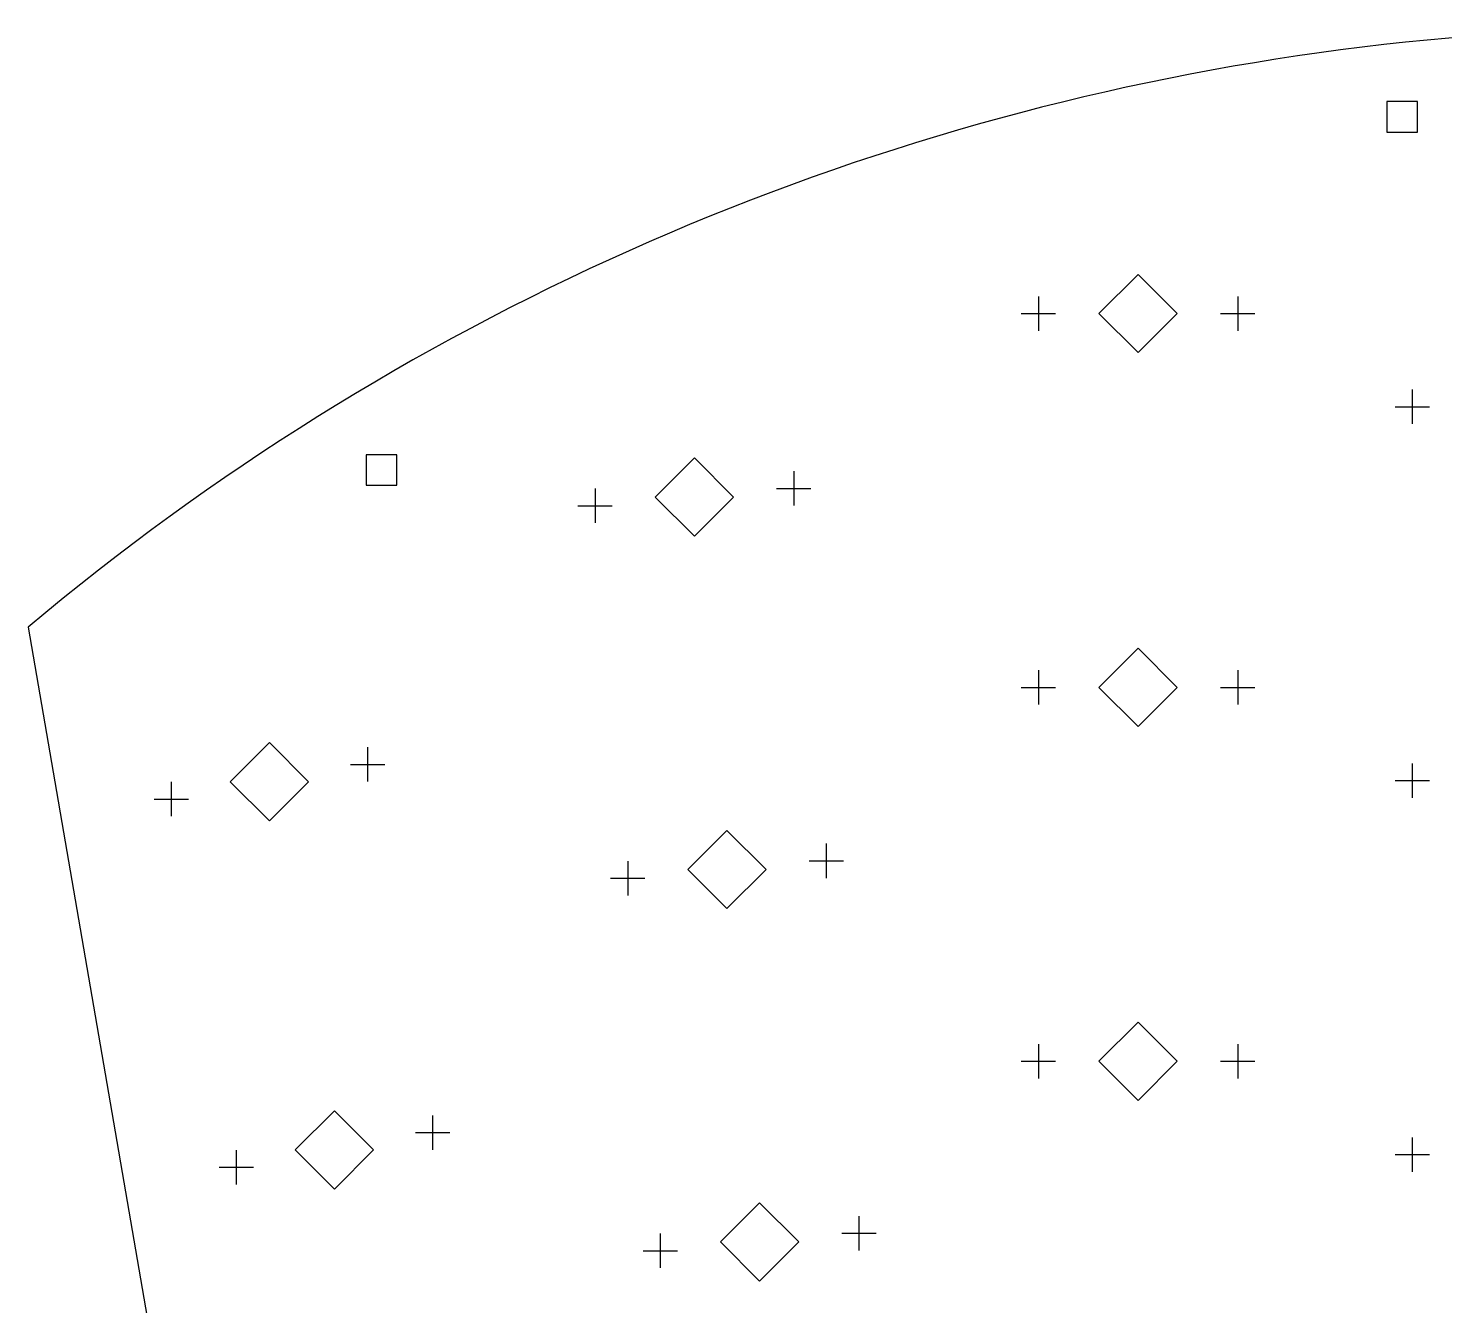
# Model space of a CAD drawing. Extents: x 1.3 to 13.6, y -7 to -2.1.
# Drawn here: x 1.403 to 4.245, y -4.617 to -2.055 of the extents above; entities that cross this region are included whole.
import ezdxf

# ---------------------------------------------------------------- set-up
doc = ezdxf.new("R2010")
doc.units = 0
doc.header["$MEASUREMENT"] = 0
doc.layers.add('BLACK', color=7, linetype='CONTINUOUS')

msp = doc.modelspace()

# ---------------------------------------------------------------- linework, layer by layer
at = {"layer": 'BLACK', "linetype": 'CONTINUOUS'}
for p, q in [((4.18989, -2.20175), (4.12865, -2.20175)), ((4.12865, -2.20175), (4.12865, -2.263)), ((4.18989, -2.263), (4.18989, -2.20175)), ((4.12865, -2.263), (4.18989, -2.263)), ((3.62974, -2.54856), (3.55124, -2.62706)), ((3.70824, -2.62706), (3.62974, -2.54856)), ((3.42974, -2.59261), (3.42974, -2.66151)), ((3.82974, -2.59261), (3.82974, -2.66151)), ((3.3953, -2.62706), (3.46419, -2.62706)), ((3.55124, -2.62706), (3.62974, -2.70556)), ((3.62974, -2.70556), (3.70824, -2.62706)), ((3.7953, -2.62706), (3.86419, -2.62706)), ((4.17974, -2.77962), (4.17974, -2.84852)), ((4.1453, -2.81407), (4.21419, -2.81407)), ((2.14265, -2.91041), (2.0814, -2.91041)), ((2.0814, -2.91041), (2.0814, -2.97166)), ((2.14265, -2.97166), (2.14265, -2.91041)), ((2.73959, -2.91671), (2.66109, -2.99521)), ((2.81809, -2.99521), (2.73959, -2.91671)), ((2.93883, -2.94333), (2.93883, -3.01223)), ((2.0814, -2.97166), (2.14265, -2.97166)), ((2.54035, -2.97819), (2.54035, -3.04709)), ((2.90438, -2.97778), (2.97327, -2.97778)), ((2.66109, -2.99521), (2.73959, -3.07371)), ((2.73959, -3.07371), (2.81809, -2.99521)), ((2.5059, -3.01264), (2.5748, -3.01264)), ((1.40337, -3.256), (1.79707, -5.53946)), ((3.62974, -3.29856), (3.55124, -3.37706)), ((3.70824, -3.37706), (3.62974, -3.29856)), ((3.42974, -3.34261), (3.42974, -3.41151)), ((3.82974, -3.34261), (3.82974, -3.41151)), ((3.3953, -3.37706), (3.46419, -3.37706)), ((3.55124, -3.37706), (3.62974, -3.45556)), ((3.62974, -3.45556), (3.70824, -3.37706)), ((3.7953, -3.37706), (3.86419, -3.37706)), ((1.88707, -3.48769), (1.80857, -3.56619)), ((1.96557, -3.56619), (1.88707, -3.48769)), ((2.08403, -3.49701), (2.08403, -3.56591)), ((2.04958, -3.53146), (2.11848, -3.53146)), ((4.17974, -3.52962), (4.17974, -3.59852)), ((1.69011, -3.56647), (1.69011, -3.63537)), ((1.80857, -3.56619), (1.88707, -3.64469)), ((1.88707, -3.64469), (1.96557, -3.56619)), ((4.1453, -3.56407), (4.21419, -3.56407)), ((1.65566, -3.60092), (1.72455, -3.60092)), ((2.80495, -3.66385), (2.72645, -3.74235)), ((2.88345, -3.74235), (2.80495, -3.66385)), ((3.00419, -3.69047), (3.00419, -3.75937)), ((2.60571, -3.72534), (2.60571, -3.79423)), ((2.72645, -3.74235), (2.80495, -3.82085)), ((2.80495, -3.82085), (2.88345, -3.74235)), ((2.96974, -3.72492), (3.03864, -3.72492)), ((2.57127, -3.75979), (2.64016, -3.75979)), ((3.62974, -4.04856), (3.55124, -4.12706)), ((3.70824, -4.12706), (3.62974, -4.04856)), ((3.42974, -4.09261), (3.42974, -4.16151)), ((3.82974, -4.09261), (3.82974, -4.16151)), ((3.3953, -4.12706), (3.46419, -4.12706)), ((3.55124, -4.12706), (3.62974, -4.20556)), ((3.62974, -4.20556), (3.70824, -4.12706)), ((3.7953, -4.12706), (3.86419, -4.12706)), ((2.0173, -4.2263), (1.9388, -4.3048)), ((2.0958, -4.3048), (2.0173, -4.2263)), ((2.21426, -4.23562), (2.21426, -4.30452)), ((2.17982, -4.27007), (2.24871, -4.27007)), ((4.17974, -4.27962), (4.17974, -4.34852)), ((1.82034, -4.30508), (1.82034, -4.37398)), ((1.9388, -4.3048), (2.0173, -4.3833)), ((2.0173, -4.3833), (2.0958, -4.3048)), ((4.1453, -4.31407), (4.21419, -4.31407)), ((1.78589, -4.33953), (1.85479, -4.33953)), ((2.87032, -4.411), (2.79182, -4.4895)), ((2.94882, -4.4895), (2.87032, -4.411)), ((3.06956, -4.43762), (3.06956, -4.50652)), ((2.67108, -4.47248), (2.67108, -4.54138)), ((3.03511, -4.47207), (3.10401, -4.47207)), ((2.63663, -4.50693), (2.70553, -4.50693)), ((2.79182, -4.4895), (2.87032, -4.568)), ((2.87032, -4.568), (2.94882, -4.4895))]:
    msp.add_line(p, q, dxfattribs=at)
at = {"layer": 'BLACK'}
msp.add_arc((4.70085, -7.1823), 5.1273, 66.8289, 130.025, dxfattribs=at)

doc.saveas('drawing.dxf')
